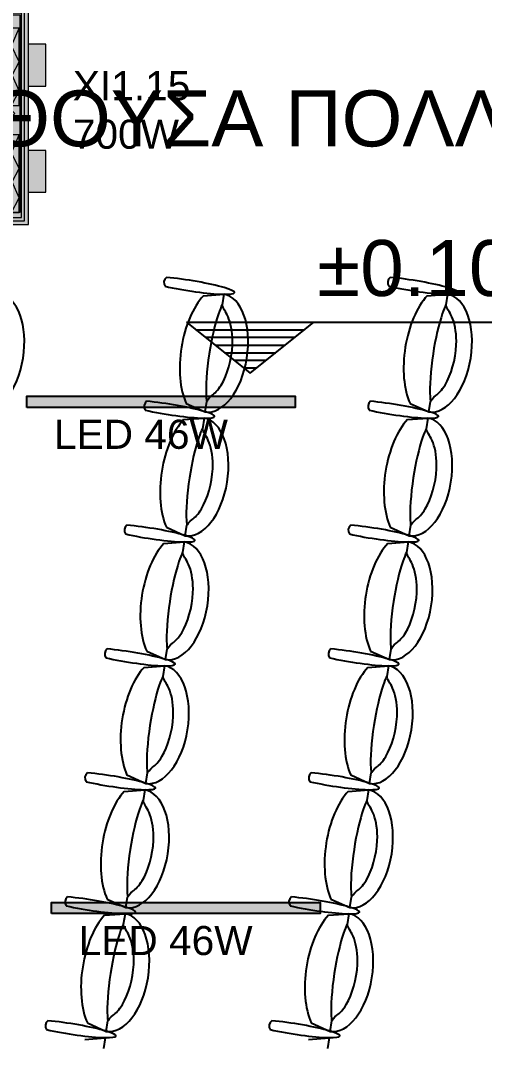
# Model space of a CAD drawing. Header units: metres. Extents: x -11 to 85, y -301 to 135.
# Drawn here: x 24.847 to 26.92, y -188.492 to -183.902 of the extents above; entities that cross this region are included whole.
import ezdxf

# ---------------------------------------------------------------- set-up
doc = ezdxf.new("R2010")
doc.units = ezdxf.units.M
doc.header["$LTSCALE"] = 0.036
for name, color, linetype in [('arxitek isogeio', 252, 'Continuous'), ('electext', 20, 'Continuous'), ('Epipla', 252, 'Continuous'), ('hatch color', 252, 'Continuous'), ('HLEK_FL001_SYMBOLS', 230, 'Continuous'), ('SYMBOLA', 160, 'Continuous')]:
    doc.layers.add(name, color=color, linetype=linetype)
doc.layers.add('fan enallaktis', color=162, linetype='Continuous', lineweight=0)
doc.layers.add('fan enallaktis hatch', color=141, linetype='Continuous', lineweight=0)
doc.styles.add('COMU-N', font='arial.ttf')
doc.styles.get("Standard").update_dxf_attribs({"font": 'arial.ttf'})

# ---------------------------------------------------------------- blocks, each defined once
blk = doc.blocks.new('A$C4C174ED7')
at = {"layer": 'Epipla'}
for p, q in [((5.6743, 3.0497), (5.7655, 3.0566)), ((5.7655, 3.0566), (5.758, 3.0092)), ((6.6743, 3.0497), (6.7655, 3.0566)), ((6.7655, 3.0566), (6.758, 3.0092)), ((5.6817, 2.5313), (5.6892, 2.5782)), ((6.6817, 2.5313), (6.6892, 2.5782)), ((5.5976, 2.569), (5.6817, 2.5313)), ((6.5976, 2.569), (6.6817, 2.5313)), ((5.5861, 2.4967), (5.6773, 2.5036)), ((5.6773, 2.5036), (5.6697, 2.4562)), ((6.5861, 2.4967), (6.6773, 2.5036)), ((6.6773, 2.5036), (6.6697, 2.4562)), ((5.5935, 1.9783), (5.601, 2.0252)), ((6.5935, 1.9783), (6.601, 2.0252)), ((5.5094, 2.016), (5.5935, 1.9783)), ((6.5094, 2.016), (6.5935, 1.9783)), ((5.4978, 1.9437), (5.5891, 1.9506)), ((5.5891, 1.9506), (5.5815, 1.9032)), ((6.4978, 1.9437), (6.5891, 1.9506)), ((6.5891, 1.9506), (6.5815, 1.9032)), ((5.5053, 1.4253), (5.5127, 1.4722)), ((6.5053, 1.4253), (6.5127, 1.4722)), ((5.4211, 1.463), (5.5053, 1.4253)), ((6.4211, 1.463), (6.5053, 1.4253)), ((5.4096, 1.3906), (5.5009, 1.3976)), ((5.5009, 1.3976), (5.4933, 1.3502)), ((6.4096, 1.3906), (6.5009, 1.3976)), ((6.5009, 1.3976), (6.4933, 1.3502)), ((5.417, 0.8723), (5.4245, 0.9192)), ((6.417, 0.8723), (6.4245, 0.9192)), ((5.3329, 0.91), (5.417, 0.8723)), ((6.3329, 0.91), (6.417, 0.8723)), ((5.3212, 0.8366), (5.4124, 0.8435)), ((5.4124, 0.8435), (5.4049, 0.7961)), ((6.3212, 0.8366), (6.4124, 0.8435)), ((6.4124, 0.8435), (6.4049, 0.7961)), ((5.2445, 0.3559), (5.3286, 0.3182)), ((5.3286, 0.3182), (5.3361, 0.3651)), ((6.2445, 0.3559), (6.3286, 0.3182)), ((6.3286, 0.3182), (6.3361, 0.3651)), ((5.233, 0.2836), (5.3242, 0.2905)), ((5.3242, 0.2905), (5.3166, 0.2431)), ((6.233, 0.2836), (6.3242, 0.2905)), ((6.3242, 0.2905), (6.3166, 0.2431)), ((5.1563, -0.1971), (5.2404, -0.2348)), ((5.2404, -0.2348), (5.2479, -0.1879)), ((6.1563, -0.1971), (6.2404, -0.2348)), ((6.2404, -0.2348), (6.2479, -0.1879)), ((5.1446, -0.2705), (5.2358, -0.2636)), ((5.2358, -0.2636), (5.2282, -0.311)), ((6.1446, -0.2705), (6.2358, -0.2636)), ((6.2358, -0.2636), (6.2282, -0.311))]:
    blk.add_line(p, q, dxfattribs=at)
for points in [[(5.5091, 3.1317, 0.397593), (5.503, 3.0922)], [(6.5091, 3.1317, 0.397593), (6.503, 3.0922)], [(5.4209, 2.5787, 0.397593), (5.4147, 2.5392)], [(6.4209, 2.5787, 0.397593), (6.4147, 2.5392)], [(5.3327, 2.0257, 0.397593), (5.3265, 1.9862)], [(6.3327, 2.0257, 0.397593), (6.3265, 1.9862)], [(5.2444, 1.4727, 0.397593), (5.2383, 1.4331)], [(6.2444, 1.4727, 0.397593), (6.2383, 1.4331)], [(5.1562, 0.9197, 0.397593), (5.15, 0.8801)], [(6.1562, 0.9197, 0.397593), (6.15, 0.8801)], [(5.0678, 0.3656, 0.397593), (5.0616, 0.326)], [(6.0678, 0.3656, 0.397593), (6.0616, 0.326)], [(4.9796, -0.1874, 0.397593), (4.9734, -0.227)], [(5.9796, -0.1874, 0.397593), (5.9734, -0.227)]]:
    blk.add_lwpolyline(points, format="xyb", dxfattribs=at)
for centre, major_axis, ratio, start_param, end_param in [((5.6101, 3.0956), (-0.2028, 0.0318), 0.113529, 1.031877, 5.251545), ((6.6101, 3.0956), (-0.2028, 0.0318), 0.113529, 1.031877, 5.251545), ((4.7236, 2.794), (0.0419, 0.2627), 0.552275, 3.141593, 6.283185), ((5.7236, 2.794), (0.0463, 0.2995), 0.493003, 0.628379, 2.49343), ((5.7236, 2.794), (0.0419, 0.2627), 0.552275, 3.141593, 6.283185), ((6.7236, 2.794), (0.0463, 0.2995), 0.493003, 0.628379, 2.49343), ((6.7236, 2.794), (0.0419, 0.2627), 0.552275, 3.141593, 6.283185), ((5.5219, 2.5426), (-0.2028, 0.0318), 0.113529, 1.031877, 5.251545), ((6.5219, 2.5426), (-0.2028, 0.0318), 0.113529, 1.031877, 5.251545), ((5.6354, 2.241), (0.0463, 0.2995), 0.493003, 0.628379, 2.49343), ((5.6354, 2.241), (0.0419, 0.2627), 0.552275, 3.141593, 6.283185), ((6.6354, 2.241), (0.0463, 0.2995), 0.493003, 0.628379, 2.49343), ((6.6354, 2.241), (0.0419, 0.2627), 0.552275, 3.141593, 6.283185), ((5.4337, 1.9896), (-0.2028, 0.0318), 0.113529, 1.031877, 5.251545), ((6.4337, 1.9896), (-0.2028, 0.0318), 0.113529, 1.031877, 5.251545), ((5.5472, 1.6879), (0.0463, 0.2995), 0.493003, 0.628379, 2.49343), ((5.5472, 1.6879), (0.0419, 0.2627), 0.552275, 3.141593, 6.283185), ((6.5472, 1.6879), (0.0463, 0.2995), 0.493003, 0.628379, 2.49343), ((6.5472, 1.6879), (0.0419, 0.2627), 0.552275, 3.141593, 6.283185), ((5.3454, 1.4366), (-0.2028, 0.0318), 0.113529, 1.031877, 5.251545), ((6.3454, 1.4366), (-0.2028, 0.0318), 0.113529, 1.031877, 5.251545), ((5.4589, 1.1349), (0.0463, 0.2995), 0.493003, 0.628379, 2.49343), ((5.4589, 1.1349), (0.0419, 0.2627), 0.552275, 3.141593, 6.283185), ((6.4589, 1.1349), (0.0463, 0.2995), 0.493003, 0.628379, 2.49343), ((6.4589, 1.1349), (0.0419, 0.2627), 0.552275, 3.141593, 6.283185), ((5.2572, 0.8836), (-0.2028, 0.0318), 0.113529, 1.031877, 5.251545), ((6.2572, 0.8836), (-0.2028, 0.0318), 0.113529, 1.031877, 5.251545), ((5.3705, 0.5809), (0.0463, 0.2995), 0.493003, 0.628379, 2.49343), ((5.3705, 0.5809), (0.0419, 0.2627), 0.552275, 3.141593, 6.283185), ((6.3705, 0.5809), (0.0463, 0.2995), 0.493003, 0.628379, 2.49343), ((6.3705, 0.5809), (0.0419, 0.2627), 0.552275, 3.141593, 6.283185), ((5.1688, 0.3295), (-0.2028, 0.0318), 0.113529, 1.031877, 5.251545), ((6.1688, 0.3295), (-0.2028, 0.0318), 0.113529, 1.031877, 5.251545), ((5.2823, 0.0278), (0.0463, 0.2995), 0.493003, 0.628379, 2.49343), ((5.2823, 0.0278), (0.0419, 0.2627), 0.552275, 3.141593, 6.283185), ((6.2823, 0.0278), (0.0463, 0.2995), 0.493003, 0.628379, 2.49343), ((6.2823, 0.0278), (0.0419, 0.2627), 0.552275, 3.141593, 6.283185), ((5.0806, -0.2235), (-0.2028, 0.0318), 0.113529, 1.031877, 5.251545), ((6.0806, -0.2235), (-0.2028, 0.0318), 0.113529, 1.031877, 5.251545)]:
    blk.add_ellipse(centre, major_axis=major_axis, ratio=ratio, start_param=start_param, end_param=end_param, dxfattribs=at)
for points, knots in [([(5.758, 3.0092), (5.7534, 3.0001), (5.7475, 2.9863), (5.7265, 2.9247), (5.7108, 2.8576), (5.689, 2.7162), (5.6843, 2.6421), (5.6876, 2.5911), (5.6884, 2.5841), (5.6893, 2.5786)], [0.506584, 0.506584, 0.506584, 0.506584, 0.805592, 0.805592, 1.599086, 1.599086, 2.473163, 2.473163, 2.635992, 2.635992, 2.635992, 2.635992]), ([(5.6893, 2.5786), (5.6893, 2.5786), (5.7003, 2.5961), (5.724, 2.6118), (5.7398, 2.628), (5.7807, 2.6953), (5.8013, 2.7658), (5.8065, 2.8749), (5.7994, 2.9171), (5.778, 2.9756), (5.7659, 2.9858), (5.758, 3.0092), (5.758, 3.0092), (5.758, 3.0092)], [3.141593, 3.141593, 3.141593, 3.141593, 3.601272, 3.601272, 4.06095, 4.06095, 4.924473, 4.924473, 5.526258, 5.526258, 6.140896, 6.140896, 6.283185, 6.283185, 6.283185, 6.283185]), ([(6.758, 3.0092), (6.7534, 3.0001), (6.7475, 2.9863), (6.7265, 2.9247), (6.7108, 2.8576), (6.689, 2.7162), (6.6843, 2.6421), (6.6876, 2.5911), (6.6884, 2.5841), (6.6893, 2.5786)], [0.506584, 0.506584, 0.506584, 0.506584, 0.805592, 0.805592, 1.599086, 1.599086, 2.473163, 2.473163, 2.635992, 2.635992, 2.635992, 2.635992]), ([(6.6893, 2.5786), (6.6893, 2.5786), (6.7003, 2.5961), (6.724, 2.6118), (6.7398, 2.628), (6.7807, 2.6953), (6.8013, 2.7658), (6.8065, 2.8749), (6.7994, 2.9171), (6.778, 2.9756), (6.7659, 2.9858), (6.758, 3.0092), (6.758, 3.0092), (6.758, 3.0092)], [3.141593, 3.141593, 3.141593, 3.141593, 3.601272, 3.601272, 4.06095, 4.06095, 4.924473, 4.924473, 5.526258, 5.526258, 6.140896, 6.140896, 6.283185, 6.283185, 6.283185, 6.283185]), ([(5.6697, 2.4562), (5.6652, 2.4471), (5.6593, 2.4333), (5.6382, 2.3717), (5.6225, 2.3046), (5.6007, 2.1632), (5.596, 2.0891), (5.5994, 2.0381), (5.6002, 2.0311), (5.6011, 2.0256)], [0.506584, 0.506584, 0.506584, 0.506584, 0.805592, 0.805592, 1.599086, 1.599086, 2.473163, 2.473163, 2.635992, 2.635992, 2.635992, 2.635992]), ([(5.6011, 2.0256), (5.6011, 2.0256), (5.6121, 2.0431), (5.6357, 2.0588), (5.6516, 2.075), (5.6925, 2.1422), (5.7131, 2.2128), (5.7183, 2.3219), (5.7111, 2.364), (5.6897, 2.4226), (5.6777, 2.4328), (5.6697, 2.4562), (5.6697, 2.4562), (5.6697, 2.4562)], [3.141593, 3.141593, 3.141593, 3.141593, 3.601272, 3.601272, 4.06095, 4.06095, 4.924473, 4.924473, 5.526258, 5.526258, 6.140896, 6.140896, 6.283185, 6.283185, 6.283185, 6.283185]), ([(6.6697, 2.4562), (6.6652, 2.4471), (6.6593, 2.4333), (6.6382, 2.3717), (6.6225, 2.3046), (6.6007, 2.1632), (6.596, 2.0891), (6.5994, 2.0381), (6.6002, 2.0311), (6.6011, 2.0256)], [0.506584, 0.506584, 0.506584, 0.506584, 0.805592, 0.805592, 1.599086, 1.599086, 2.473163, 2.473163, 2.635992, 2.635992, 2.635992, 2.635992]), ([(6.6011, 2.0256), (6.6011, 2.0256), (6.6121, 2.0431), (6.6357, 2.0588), (6.6516, 2.075), (6.6925, 2.1422), (6.7131, 2.2128), (6.7183, 2.3219), (6.7111, 2.364), (6.6897, 2.4226), (6.6777, 2.4328), (6.6697, 2.4562), (6.6697, 2.4562), (6.6697, 2.4562)], [3.141593, 3.141593, 3.141593, 3.141593, 3.601272, 3.601272, 4.06095, 4.06095, 4.924473, 4.924473, 5.526258, 5.526258, 6.140896, 6.140896, 6.283185, 6.283185, 6.283185, 6.283185]), ([(5.5815, 1.9032), (5.5769, 1.8941), (5.5711, 1.8803), (5.55, 1.8187), (5.5343, 1.7516), (5.5125, 1.6102), (5.5078, 1.5361), (5.5112, 1.4851), (5.512, 1.4781), (5.5128, 1.4726)], [0.506584, 0.506584, 0.506584, 0.506584, 0.805592, 0.805592, 1.599086, 1.599086, 2.473163, 2.473163, 2.635992, 2.635992, 2.635992, 2.635992]), ([(5.5128, 1.4726), (5.5128, 1.4726), (5.5239, 1.4901), (5.5475, 1.5058), (5.5634, 1.5219), (5.6042, 1.5892), (5.6249, 1.6598), (5.6301, 1.7689), (5.6229, 1.811), (5.6015, 1.8696), (5.5894, 1.8798), (5.5815, 1.9032), (5.5815, 1.9032), (5.5815, 1.9032)], [3.141593, 3.141593, 3.141593, 3.141593, 3.601272, 3.601272, 4.06095, 4.06095, 4.924473, 4.924473, 5.526258, 5.526258, 6.140896, 6.140896, 6.283185, 6.283185, 6.283185, 6.283185]), ([(6.5815, 1.9032), (6.5769, 1.8941), (6.5711, 1.8803), (6.55, 1.8187), (6.5343, 1.7516), (6.5125, 1.6102), (6.5078, 1.5361), (6.5112, 1.4851), (6.512, 1.4781), (6.5128, 1.4726)], [0.506584, 0.506584, 0.506584, 0.506584, 0.805592, 0.805592, 1.599086, 1.599086, 2.473163, 2.473163, 2.635992, 2.635992, 2.635992, 2.635992]), ([(6.5128, 1.4726), (6.5128, 1.4726), (6.5239, 1.4901), (6.5475, 1.5058), (6.5634, 1.5219), (6.6042, 1.5892), (6.6249, 1.6598), (6.6301, 1.7689), (6.6229, 1.811), (6.6015, 1.8696), (6.5894, 1.8798), (6.5815, 1.9032), (6.5815, 1.9032), (6.5815, 1.9032)], [3.141593, 3.141593, 3.141593, 3.141593, 3.601272, 3.601272, 4.06095, 4.06095, 4.924473, 4.924473, 5.526258, 5.526258, 6.140896, 6.140896, 6.283185, 6.283185, 6.283185, 6.283185]), ([(5.4933, 1.3502), (5.4887, 1.3411), (5.4828, 1.3273), (5.4618, 1.2657), (5.4461, 1.1985), (5.4243, 1.0572), (5.4196, 0.9831), (5.4229, 0.9321), (5.4237, 0.9251), (5.4246, 0.9196)], [0.506584, 0.506584, 0.506584, 0.506584, 0.805592, 0.805592, 1.599086, 1.599086, 2.473163, 2.473163, 2.635992, 2.635992, 2.635992, 2.635992]), ([(5.4246, 0.9196), (5.4246, 0.9196), (5.4356, 0.937), (5.4593, 0.9528), (5.4751, 0.9689), (5.516, 1.0362), (5.5366, 1.1068), (5.5418, 1.2159), (5.5347, 1.258), (5.5133, 1.3166), (5.5012, 1.3268), (5.4933, 1.3502), (5.4933, 1.3502), (5.4933, 1.3502)], [3.141593, 3.141593, 3.141593, 3.141593, 3.601272, 3.601272, 4.06095, 4.06095, 4.924473, 4.924473, 5.526258, 5.526258, 6.140896, 6.140896, 6.283185, 6.283185, 6.283185, 6.283185]), ([(6.4933, 1.3502), (6.4887, 1.3411), (6.4828, 1.3273), (6.4618, 1.2657), (6.4461, 1.1985), (6.4243, 1.0572), (6.4196, 0.9831), (6.4229, 0.9321), (6.4237, 0.9251), (6.4246, 0.9196)], [0.506584, 0.506584, 0.506584, 0.506584, 0.805592, 0.805592, 1.599086, 1.599086, 2.473163, 2.473163, 2.635992, 2.635992, 2.635992, 2.635992]), ([(6.4246, 0.9196), (6.4246, 0.9196), (6.4356, 0.937), (6.4593, 0.9528), (6.4751, 0.9689), (6.516, 1.0362), (6.5366, 1.1068), (6.5418, 1.2159), (6.5347, 1.258), (6.5133, 1.3166), (6.5012, 1.3268), (6.4933, 1.3502), (6.4933, 1.3502), (6.4933, 1.3502)], [3.141593, 3.141593, 3.141593, 3.141593, 3.601272, 3.601272, 4.06095, 4.06095, 4.924473, 4.924473, 5.526258, 5.526258, 6.140896, 6.140896, 6.283185, 6.283185, 6.283185, 6.283185]), ([(5.4049, 0.7961), (5.4003, 0.787), (5.3944, 0.7732), (5.3734, 0.7116), (5.3577, 0.6445), (5.3359, 0.5031), (5.3312, 0.429), (5.3345, 0.378), (5.3353, 0.371), (5.3362, 0.3655)], [0.506584, 0.506584, 0.506584, 0.506584, 0.805592, 0.805592, 1.599086, 1.599086, 2.473163, 2.473163, 2.635992, 2.635992, 2.635992, 2.635992]), ([(5.3362, 0.3655), (5.3362, 0.3655), (5.3472, 0.383), (5.3709, 0.3987), (5.3867, 0.4149), (5.4276, 0.4821), (5.4482, 0.5527), (5.4534, 0.6618), (5.4463, 0.7039), (5.4249, 0.7625), (5.4128, 0.7727), (5.4049, 0.7961), (5.4049, 0.7961), (5.4049, 0.7961)], [3.141593, 3.141593, 3.141593, 3.141593, 3.601272, 3.601272, 4.06095, 4.06095, 4.924473, 4.924473, 5.526258, 5.526258, 6.140896, 6.140896, 6.283185, 6.283185, 6.283185, 6.283185]), ([(6.4049, 0.7961), (6.4003, 0.787), (6.3944, 0.7732), (6.3734, 0.7116), (6.3577, 0.6445), (6.3359, 0.5031), (6.3312, 0.429), (6.3345, 0.378), (6.3353, 0.371), (6.3362, 0.3655)], [0.506584, 0.506584, 0.506584, 0.506584, 0.805592, 0.805592, 1.599086, 1.599086, 2.473163, 2.473163, 2.635992, 2.635992, 2.635992, 2.635992]), ([(6.3362, 0.3655), (6.3362, 0.3655), (6.3472, 0.383), (6.3709, 0.3987), (6.3867, 0.4149), (6.4276, 0.4821), (6.4482, 0.5527), (6.4534, 0.6618), (6.4463, 0.7039), (6.4249, 0.7625), (6.4128, 0.7727), (6.4049, 0.7961), (6.4049, 0.7961), (6.4049, 0.7961)], [3.141593, 3.141593, 3.141593, 3.141593, 3.601272, 3.601272, 4.06095, 4.06095, 4.924473, 4.924473, 5.526258, 5.526258, 6.140896, 6.140896, 6.283185, 6.283185, 6.283185, 6.283185]), ([(5.3166, 0.2431), (5.3121, 0.234), (5.3062, 0.2202), (5.2852, 0.1586), (5.2694, 0.0914), (5.2476, -0.0499), (5.2429, -0.124), (5.2463, -0.175), (5.2471, -0.182), (5.248, -0.1875)], [0.506584, 0.506584, 0.506584, 0.506584, 0.805592, 0.805592, 1.599086, 1.599086, 2.473163, 2.473163, 2.635992, 2.635992, 2.635992, 2.635992]), ([(5.248, -0.1875), (5.248, -0.1875), (5.259, -0.17), (5.2826, -0.1543), (5.2985, -0.1382), (5.3394, -0.0709), (5.36, -0.0003), (5.3652, 0.1088), (5.358, 0.1509), (5.3366, 0.2095), (5.3246, 0.2197), (5.3166, 0.2431), (5.3166, 0.2431), (5.3166, 0.2431)], [3.141593, 3.141593, 3.141593, 3.141593, 3.601272, 3.601272, 4.06095, 4.06095, 4.924473, 4.924473, 5.526258, 5.526258, 6.140896, 6.140896, 6.283185, 6.283185, 6.283185, 6.283185]), ([(6.3166, 0.2431), (6.3121, 0.234), (6.3062, 0.2202), (6.2852, 0.1586), (6.2694, 0.0914), (6.2476, -0.0499), (6.2429, -0.124), (6.2463, -0.175), (6.2471, -0.182), (6.248, -0.1875)], [0.506584, 0.506584, 0.506584, 0.506584, 0.805592, 0.805592, 1.599086, 1.599086, 2.473163, 2.473163, 2.635992, 2.635992, 2.635992, 2.635992]), ([(6.248, -0.1875), (6.248, -0.1875), (6.259, -0.17), (6.2826, -0.1543), (6.2985, -0.1382), (6.3394, -0.0709), (6.36, -0.0003), (6.3652, 0.1088), (6.358, 0.1509), (6.3366, 0.2095), (6.3246, 0.2197), (6.3166, 0.2431), (6.3166, 0.2431), (6.3166, 0.2431)], [3.141593, 3.141593, 3.141593, 3.141593, 3.601272, 3.601272, 4.06095, 4.06095, 4.924473, 4.924473, 5.526258, 5.526258, 6.140896, 6.140896, 6.283185, 6.283185, 6.283185, 6.283185])]:
    blk.add_open_spline(points, degree=3, knots=knots, dxfattribs=at)
blk = doc.blocks.new('lampes fthorismou 120')
at = {"layer": 'hatch color'}
blk.add_hatch(color=181, dxfattribs=at).paths.add_polyline_path([(84.1811, -99.2639), (84.1811, -99.2139), (85.3811, -99.2139), (85.3811, -99.2639)])
at = {"layer": 'HLEK_FL001_SYMBOLS'}
blk.add_lwpolyline([(84.1811, -99.2639), (84.1811, -99.2139), (85.3811, -99.2139), (85.3811, -99.2639)], close=True, dxfattribs=at)
blk = doc.blocks.new('gY1_a36')
at = {"layer": 'SYMBOLA', "color": 0}
blk.add_solid([(0.15, 0.075), (0.15, -0.075), (0, 0)], dxfattribs=at)
blk = doc.blocks.new('gY1_a40')
at = {"layer": 'SYMBOLA'}
for points in [[(0.15, 0.075), (0.15, -0.075), (0, 0)], [(0.0099, 0), (0.3099, 0.075), (0.2849, 0)], [(0.3099, -0.075), (0.2849, 0), (0.0099, 0)]]:
    blk.add_solid(points, dxfattribs=at)
blk = doc.blocks.new('fan enallaktis')
at = {"layer": 'fan enallaktis hatch'}
for points in [[(-1.2878, 0.0641), (-0.0609, 0.0641), (-0.0609, 1.2155), (-1.2878, 1.2155), (-1.2878, 1.0449), (-1.2842, 1.0449), (-1.2842, 0.824), (-1.2878, 0.824)], [(-1.2878, 0.439), (-1.2842, 0.439), (-1.2842, 0.2181), (-1.2878, 0.2181), (-1.2878, 0.0641), (-0.0609, 0.0641), (-0.0609, 1.2155), (-1.2878, 1.2155)], [(-1.2878, 0.0641), (-0.0609, 0.0641), (-0.0609, 0.824), (-0.0627, 0.824), (-0.0627, 1.0449), (-0.0609, 1.0449), (-0.0609, 1.2155), (-1.2878, 1.2155)], [(-1.2878, 0.0641), (-0.0609, 0.0641), (-0.0609, 0.263), (-0.0627, 0.263), (-0.0627, 0.4839), (-0.0609, 0.4839), (-0.0609, 1.2155), (-1.2878, 1.2155)], [(-1.2878, 0.0641), (-0.0609, 0.0641), (-0.0609, 0.824), (-0.0627, 0.824), (-0.0627, 1.0449), (-0.0609, 1.0449), (-0.0609, 1.2155), (-1.2878, 1.2155)], [(-1.2878, 0.0641), (-0.0609, 0.0641), (-0.0609, 1.2155), (-1.2878, 1.2155), (-1.2878, 1.0449), (-1.2842, 1.0449), (-1.2842, 0.824), (-1.2878, 0.824)], [(-0.151, 0.8366), (-0.1107, 0.9204), (-0.1476, 0.9909), (-0.1107, 1.0748), (-0.1503, 1.1507), (-0.151, 1.1507)], [(-0.1107, 1.0748), (-0.1107, 1.1507), (-0.1503, 1.1507)], [(-1.1961, 0.8431), (-1.1619, 0.9144), (-1.1933, 0.9743), (-1.1619, 1.0456), (-1.1961, 1.1112)], [(-1.1619, 1.0456), (-1.1619, 1.1112), (-1.1961, 1.1112)], [(-0.8257, 0.9287, 1), (-1.1502, 0.9287, 1)], [(-1.2878, 1.0449), (-1.377, 1.0449), (-1.377, 0.824), (-1.2878, 0.824)], [(-1.1933, 0.9743), (-1.1619, 0.9144), (-1.1619, 1.0456)], [(-0.1107, 1.0748), (-0.1476, 0.9909), (-0.1107, 0.9204)], [(-0.0609, 0.824), (0.0301, 0.824), (0.0301, 1.0449), (-0.0609, 1.0449)], [(-1.1619, 0.9144), (-1.1961, 0.8431), (-1.1619, 0.7633)], [(-0.1107, 0.9204), (-0.151, 0.8366), (-0.1107, 0.7426)], [(-1.1961, 0.7633), (-1.1619, 0.7633), (-1.1961, 0.8431)], [(-0.151, 0.8366), (-0.151, 0.7426), (-0.1107, 0.7426)], [(-0.151, 0.2717), (-0.1107, 0.3556), (-0.1476, 0.426), (-0.1107, 0.5099), (-0.151, 0.5871)], [(-0.1107, 0.5871), (-0.151, 0.5871), (-0.1107, 0.5099)], [(-0.1107, 0.5099), (-0.1476, 0.426), (-0.1107, 0.3556)], [(-1.2878, 0.439), (-1.377, 0.439), (-1.377, 0.2181), (-1.2878, 0.2181)], [(-0.0609, 0.263), (0.0301, 0.263), (0.0301, 0.4839), (-0.0609, 0.4839)], [(-0.1107, 0.1778), (-0.1107, 0.3556), (-0.151, 0.2717)], [(-0.151, 0.1778), (-0.1107, 0.1778), (-0.151, 0.2717)]]:
    blk.add_hatch(color=256, dxfattribs=at).paths.add_polyline_path(points)
h = blk.add_hatch(color=256, dxfattribs=at)
h.paths.add_polyline_path([(-1.2878, 1.0449), (-1.2842, 1.0449), (-1.2842, 0.824), (-1.2878, 0.824), (-1.2878, 0.439), (-1.2842, 0.439), (-1.2842, 0.2181), (-1.2878, 0.2181), (-1.2878, 0.0641), (-0.0609, 0.0641), (-0.0609, 0.263), (-0.0627, 0.263), (-0.0627, 0.4839), (-0.0609, 0.4839), (-0.0609, 0.824), (-0.0627, 0.824), (-0.0627, 1.0449), (-0.0609, 1.0449), (-0.0609, 1.2155), (-1.2878, 1.2155)])
h.paths.add_polyline_path([(-1.2551, 0.0851), (-0.0819, 0.0851), (-0.0819, 1.1956), (-1.2551, 1.1956)], flags=16)
h.paths.add_polyline_path([(-1.2265, 1.178), (-0.0987, 1.178), (-0.0987, 0.0995), (-1.2265, 0.0995)], flags=0)
h.paths.add_polyline_path([(-1.2161, 1.1431), (-0.8172, 1.1431), (-0.8172, 1.1507), (-0.151, 1.1507), (-0.151, 1.1519), (-0.1058, 1.1519), (-0.1058, 0.1091), (-0.8172, 0.1091), (-0.8172, 0.7097), (-1.2161, 0.7097)], flags=0)
h.paths.add_polyline_path([(-1.1961, 1.1112), (-1.1619, 1.1112), (-1.1619, 0.7633), (-1.1961, 0.7633)], flags=0)
h.paths.add_polyline_path([(-0.8257, 0.9287, -1), (-1.1502, 0.9287, -1)], flags=0)
h.paths.add_polyline_path([(-1.0821, 1.0511), (-0.8379, 0.929), (-1.0821, 0.8069)], flags=0)
h.paths.add_polyline_path([(-1.2243, 0.5433), (-0.825, 0.5433), (-0.825, 0.1098), (-1.2243, 0.1098)], flags=0)
h.paths.add_polyline_path([(-1.2043, 0.5031), (-1.1701, 0.5031), (-1.1701, 0.1552), (-1.2043, 0.1552)], flags=0)
h.paths.add_polyline_path([(-0.8339, 0.3409, -1), (-1.1583, 0.3409, -1)], flags=0)
h.paths.add_polyline_path([(-0.4706, 0.966), (-0.1336, 0.629), (-0.4706, 0.292), (-0.8077, 0.629)], flags=0)
h.paths.add_polyline_path([(-0.7696, 0.6299), (-0.4704, 0.9291), (-0.1713, 0.6299), (-0.4704, 0.3308)], flags=0)
h.paths.add_polyline_path([(-0.7338, 0.6309), (-0.4704, 0.8942), (-0.2071, 0.6309), (-0.4704, 0.3676)], flags=0)
h.paths.add_polyline_path([(-0.6954, 0.6324), (-0.4704, 0.8574), (-0.2455, 0.6324), (-0.4704, 0.4075)], flags=0)
h.paths.add_polyline_path([(-0.657, 0.6309), (-0.4704, 0.8175), (-0.2838, 0.6309), (-0.4704, 0.4443)], flags=0)
h.paths.add_polyline_path([(-0.6204, 0.6307), (-0.4704, 0.7807), (-0.3205, 0.6307), (-0.4704, 0.4807)], flags=0)
h.paths.add_polyline_path([(-0.5838, 0.6309), (-0.4704, 0.7442), (-0.3571, 0.6309), (-0.4704, 0.5176)], flags=0)
h.paths.add_polyline_path([(-0.5454, 0.6324), (-0.4704, 0.7074), (-0.3955, 0.6324), (-0.4704, 0.5574)], flags=0)
h.paths.add_polyline_path([(-0.5071, 0.6309), (-0.4704, 0.6675), (-0.4338, 0.6309), (-0.4704, 0.5943)], flags=0)
h.paths.add_polyline_path([(-0.9019, 0.4626), (-0.9019, 0.2185), (-1.1461, 0.3405)], flags=0)
h.paths.add_polyline_path([(-0.151, 0.5871), (-0.1107, 0.5871), (-0.1107, 0.1778), (-0.151, 0.1778)], flags=0)
h = blk.add_hatch(color=256, dxfattribs=at)
h.paths.add_polyline_path([(-1.2161, 0.7097), (-1.2161, 1.1431), (-0.8172, 1.1431), (-0.8172, 1.1507), (-0.151, 1.1507), (-0.151, 1.1519), (-0.1107, 1.1519), (-0.1107, 1.1507), (-0.1058, 1.1507), (-0.1058, 0.1091), (-0.4829, 0.1091), (-0.4829, 0.0995), (-0.0987, 0.0995), (-0.0987, 1.178), (-1.2265, 1.178), (-1.2265, 0.0995), (-0.4829, 0.0995), (-0.4829, 0.1091), (-0.8172, 0.1091), (-0.8172, 0.7097)])
h.paths.add_polyline_path([(-0.825, 0.5433), (-0.825, 0.1098), (-1.2243, 0.1098), (-1.2243, 0.5433)], flags=16)
h.paths.add_polyline_path([(-1.1701, 0.5031), (-1.1701, 0.1552), (-1.2043, 0.1552), (-1.2043, 0.5031)], flags=0)
h.paths.add_polyline_path([(-0.8339, 0.3409, -1), (-1.1583, 0.3409, -1)], flags=0)
h.paths.add_polyline_path([(-0.9019, 0.4626), (-0.9019, 0.2185), (-1.1461, 0.3405)], flags=0)
h = blk.add_hatch(color=256, dxfattribs=at)
h.paths.add_polyline_path([(-0.8172, 0.1091), (-0.1058, 0.1091), (-0.1058, 1.1507), (-0.8168, 1.1507), (-0.8168, 0.7097), (-0.8172, 0.7097)])
h.paths.add_polyline_path([(-0.8257, 0.9287, 1), (-1.1502, 0.9287, 1)])
h.paths.add_polyline_path([(-0.8379, 0.929), (-1.0821, 0.8069), (-1.0821, 1.0511)], flags=16)
h.paths.add_polyline_path([(-1.1619, 1.1112), (-1.1619, 0.7633), (-1.1961, 0.7633), (-1.1961, 1.1112)])
h = blk.add_hatch(color=256, dxfattribs=at)
h.paths.add_polyline_path([(-0.8168, 1.1507), (-0.8168, 0.7097), (-0.8172, 0.7097), (-0.8172, 0.1091), (-0.1058, 0.1091), (-0.1058, 0.7426), (-0.151, 0.7426), (-0.151, 1.1507)])
h.paths.add_polyline_path([(-0.4706, 0.966), (-0.1336, 0.629), (-0.4706, 0.292), (-0.8077, 0.629)], flags=16)
h.paths.add_polyline_path([(-0.4704, 0.9291), (-0.1713, 0.6299), (-0.4704, 0.3308), (-0.7696, 0.6299)], flags=0)
h.paths.add_polyline_path([(-0.4704, 0.8942), (-0.2071, 0.6309), (-0.4704, 0.3676), (-0.7338, 0.6309)], flags=0)
h.paths.add_polyline_path([(-0.2455, 0.6324), (-0.4704, 0.4075), (-0.6954, 0.6324), (-0.4704, 0.8574)], flags=0)
h.paths.add_polyline_path([(-0.2838, 0.6309), (-0.4704, 0.4443), (-0.657, 0.6309), (-0.4704, 0.8175)], flags=0)
h.paths.add_polyline_path([(-0.3205, 0.6307), (-0.4704, 0.4807), (-0.6204, 0.6307), (-0.4704, 0.7807)], flags=0)
h.paths.add_polyline_path([(-0.3571, 0.6309), (-0.4704, 0.5176), (-0.5838, 0.6309), (-0.4704, 0.7442)], flags=0)
h.paths.add_polyline_path([(-0.3955, 0.6324), (-0.4704, 0.5574), (-0.5454, 0.6324), (-0.4704, 0.7074)], flags=0)
h.paths.add_polyline_path([(-0.4338, 0.6309), (-0.4704, 0.5943), (-0.5071, 0.6309), (-0.4704, 0.6675)], flags=0)
h.paths.add_polyline_path([(-0.151, 0.5871), (-0.1107, 0.5871), (-0.1107, 0.1778), (-0.151, 0.1778)], flags=16)
h = blk.add_hatch(color=256, dxfattribs=at)
h.paths.add_polyline_path([(-1.2243, 0.1098), (-0.825, 0.1098), (-0.825, 0.5433), (-1.2243, 0.5433)])
h.paths.add_polyline_path([(-0.8339, 0.3409, 1), (-1.1583, 0.3409, 1)], flags=16)
h.paths.add_polyline_path([(-1.1461, 0.3405), (-0.9019, 0.4626), (-0.9019, 0.2185)], flags=0)
at = {"layer": 'fan enallaktis'}
for p, q in [((-0.4829, 0.966), (-0.4829, 1.173)), ((-0.151, 1.1519), (-0.1107, 1.0748)), ((-1.1961, 1.1112), (-1.1619, 1.0456)), ((-1.1619, 1.0456), (-1.1933, 0.9743)), ((-0.1107, 1.0748), (-0.1476, 0.9909)), ((-0.1476, 0.9909), (-0.1107, 0.9204)), ((-1.1933, 0.9743), (-1.1619, 0.9144)), ((-0.7877, 0.6119), (-0.4516, 0.9479)), ((-0.7702, 0.5944), (-0.4342, 0.9305)), ((-0.5057, 0.9295), (-0.1697, 0.5934)), ((-0.4883, 0.947), (-0.1522, 0.6109)), ((-1.1619, 0.9144), (-1.1961, 0.8431)), ((-0.7518, 0.576), (-0.4157, 0.9121)), ((-0.7319, 0.5561), (-0.3958, 0.8921)), ((-0.7135, 0.5376), (-0.3774, 0.8737)), ((-0.5625, 0.8727), (-0.2264, 0.5367)), ((-0.5441, 0.8912), (-0.208, 0.5551)), ((-0.5241, 0.9111), (-0.1881, 0.575)), ((-0.1107, 0.9204), (-0.151, 0.8366)), ((-1.1961, 0.8431), (-1.1619, 0.7633)), ((-0.6953, 0.5194), (-0.3592, 0.8555)), ((-0.6768, 0.501), (-0.3408, 0.8371)), ((-0.6569, 0.4811), (-0.3208, 0.8171)), ((-0.6191, 0.8162), (-0.283, 0.4801)), ((-0.5991, 0.8361), (-0.2631, 0.5)), ((-0.5807, 0.8545), (-0.2446, 0.5185)), ((-0.151, 0.8366), (-0.1107, 0.7426)), ((-0.6741, 0.7611), (-0.338, 0.4251)), ((-0.6557, 0.7795), (-0.3196, 0.4435)), ((-0.6385, 0.4627), (-0.3024, 0.7987)), ((-0.6375, 0.7978), (-0.3014, 0.4617)), ((-0.6203, 0.4444), (-0.2842, 0.7805)), ((-0.6019, 0.426), (-0.2658, 0.7621)), ((-0.7125, 0.7228), (-0.3764, 0.3867)), ((-0.6941, 0.7412), (-0.358, 0.4051)), ((-0.5819, 0.4061), (-0.2458, 0.7422)), ((-0.5635, 0.3877), (-0.2274, 0.7237)), ((-0.7691, 0.6662), (-0.433, 0.3301)), ((-0.7491, 0.6861), (-0.413, 0.3501)), ((-0.7307, 0.7046), (-0.3946, 0.3685)), ((-0.5453, 0.3695), (-0.2092, 0.7055)), ((-0.5269, 0.351), (-0.1908, 0.6871)), ((-0.5069, 0.3311), (-0.1708, 0.6672)), ((-0.7875, 0.6478), (-0.4514, 0.3117)), ((-0.4885, 0.3127), (-0.1524, 0.6488)), ((-0.151, 0.5871), (-0.1107, 0.5099)), ((-1.2043, 0.5031), (-1.1701, 0.4376)), ((-0.1107, 0.5099), (-0.1476, 0.426)), ((-1.1701, 0.4376), (-1.2014, 0.3663)), ((-0.1476, 0.426), (-0.1107, 0.3556)), ((-1.2014, 0.3663), (-1.1701, 0.3064)), ((-0.1107, 0.3556), (-0.151, 0.2717)), ((-1.1701, 0.3064), (-1.2043, 0.2351)), ((-0.4829, 0.292), (-0.4829, 0.0996)), ((-0.151, 0.2717), (-0.1107, 0.1778)), ((-1.2043, 0.2351), (-1.1701, 0.1552))]:
    blk.add_line(p, q, dxfattribs=at)
for points in [[(-1.2878, 1.2155), (-0.0609, 1.2155), (-0.0609, 0.0641), (-1.2878, 0.0641)], [(-1.2551, 1.1956), (-0.0819, 1.1956), (-0.0819, 0.0851), (-1.2551, 0.0851)], [(-1.2265, 1.178), (-0.0987, 1.178), (-0.0987, 0.0995), (-1.2265, 0.0995)], [(-1.2161, 1.1431), (-0.8168, 1.1431), (-0.8168, 0.7097), (-1.2161, 0.7097)], [(-0.8172, 1.1507), (-0.1058, 1.1507), (-0.1058, 0.1091), (-0.8172, 0.1091)], [(-0.151, 1.1519), (-0.1107, 1.1519), (-0.1107, 0.7426), (-0.151, 0.7426)], [(-1.1961, 1.1112), (-1.1619, 1.1112), (-1.1619, 0.7633), (-1.1961, 0.7633)], [(-1.377, 1.0449), (-1.2842, 1.0449), (-1.2842, 0.824), (-1.377, 0.824)], [(-0.0627, 1.0449), (0.0301, 1.0449), (0.0301, 0.824), (-0.0627, 0.824)], [(-0.4706, 0.292), (-0.1336, 0.629), (-0.4706, 0.966), (-0.8077, 0.629)], [(-1.2243, 0.5433), (-0.825, 0.5433), (-0.825, 0.1098), (-1.2243, 0.1098)], [(-0.151, 0.5871), (-0.1107, 0.5871), (-0.1107, 0.1778), (-0.151, 0.1778)], [(-1.2043, 0.5031), (-1.1701, 0.5031), (-1.1701, 0.1552), (-1.2043, 0.1552)], [(-1.377, 0.439), (-1.2842, 0.439), (-1.2842, 0.2181), (-1.377, 0.2181)], [(-0.0627, 0.4839), (0.0301, 0.4839), (0.0301, 0.263), (-0.0627, 0.263)]]:
    blk.add_lwpolyline(points, close=True, dxfattribs=at)
for centre in [(-0.9879, 0.9287), (-0.9961, 0.3409)]:
    blk.add_circle(centre, 0.1622, dxfattribs=at)
at = {"layer": 'fan enallaktis', "xscale": 1.627830749999999, "yscale": 1.627830749999999, "zscale": 1.627830749999999, "rotation": 180}
blk.add_blockref('gY1_a36', (-0.8379, 0.9298), dxfattribs=at)
at = {"layer": 'fan enallaktis', "color": 240}
for p, xscale, yscale, zscale, rotation in [((-0.3247, 0.8385), 0.5471699999999998, 0.5471699999999998, 0.5471699999999998, 46.90418803826589), ((-0.6305, 0.8287), 0.5471699999999997, 0.5471699999999997, 0.5471699999999997, 139.998246099921), ((-0.7718, 0.3355), 0.5471699999999998, 0.5471699999999998, 0.5471699999999998, 41.27729920653211), ((-0.1746, 0.3136), 0.5471699999999999, 0.5471699999999999, 0.5471699999999999, 142.2600130889486)]:
    blk.add_blockref('gY1_a40', p, dxfattribs=dict(at, xscale=xscale, yscale=yscale, zscale=zscale, rotation=rotation))
at = {"layer": 'fan enallaktis', "xscale": 1.627830749999999, "yscale": 1.627830749999999, "zscale": 1.627830749999999}
blk.add_blockref('gY1_a36', (-1.1461, 0.3397), dxfattribs=at)

msp = doc.modelspace()

# ---------------------------------------------------------------- linework, layer by layer
at = {"layer": 'arxitek isogeio'}
for p, q in [((25.5883, -185.2479), (25.8734, -185.476)), ((25.5883, -185.2479), (28.7803, -185.2479)), ((25.631, -185.2821), (26.1157, -185.2821)), ((25.8734, -185.476), (26.1584, -185.2479)), ((25.6738, -185.3163), (26.0729, -185.3163)), ((25.7166, -185.3506), (26.0302, -185.3506)), ((25.7593, -185.3848), (25.9874, -185.3848)), ((25.8021, -185.419), (25.9446, -185.419)), ((25.8448, -185.4532), (25.9019, -185.4532))]:
    msp.add_line(p, q, dxfattribs=at)

# ---------------------------------------------------------------- block references
msp.add_blockref('A$C4C174ED7', (19.9899, -188.1806), dxfattribs=at)
at = {"layer": 'fan enallaktis', "xscale": -0.8449999999938882, "yscale": 0.845000000030268, "zscale": 0.8450000000000001, "rotation": 180}
msp.add_blockref('fan enallaktis', (24.9345, -183.7853), dxfattribs=at)
at = {"layer": 'HLEK_FL001_SYMBOLS'}
for p in [(-59.3061, -86.3653), (-59.1958, -88.6257)]:
    msp.add_blockref('lampes fthorismou 120', p, dxfattribs=at)

# ---------------------------------------------------------------- texts
at = {"layer": 'arxitek isogeio', "style": 'COMU-N'}
msp.add_text('ΑΙΘΟΥΣΑ ΠΟΛΛΑΠΛΩΝ ΧΡΗΣΕΩΝ', height=0.25, dxfattribs=at).set_placement((24.3776, -184.4638))
msp.add_attdef('±0.10[18.25]', (26.1734, -185.1318), '±0.00', height=0.25, dxfattribs=at)
at = {"layer": 'electext'}
for p in [(24.9969, -185.8142), (25.1072, -188.0747)]:
    msp.add_text('LED 46W', height=0.13, dxfattribs=at).set_placement(p)
at = {"layer": 'HLEK_FL001_SYMBOLS', "insert": (25.0811, -184.1275), "char_height": 0.13, "attachment_point": 1, "style": 'COMU-N'}
msp.add_mtext_dynamic_manual_height_columns('{\\C143;\\c14659450;ΧΙ1.15\\P700W}', width=0.495006, gutter_width=0.65, heights=[0], dxfattribs=at)

doc.saveas('drawing.dxf')
